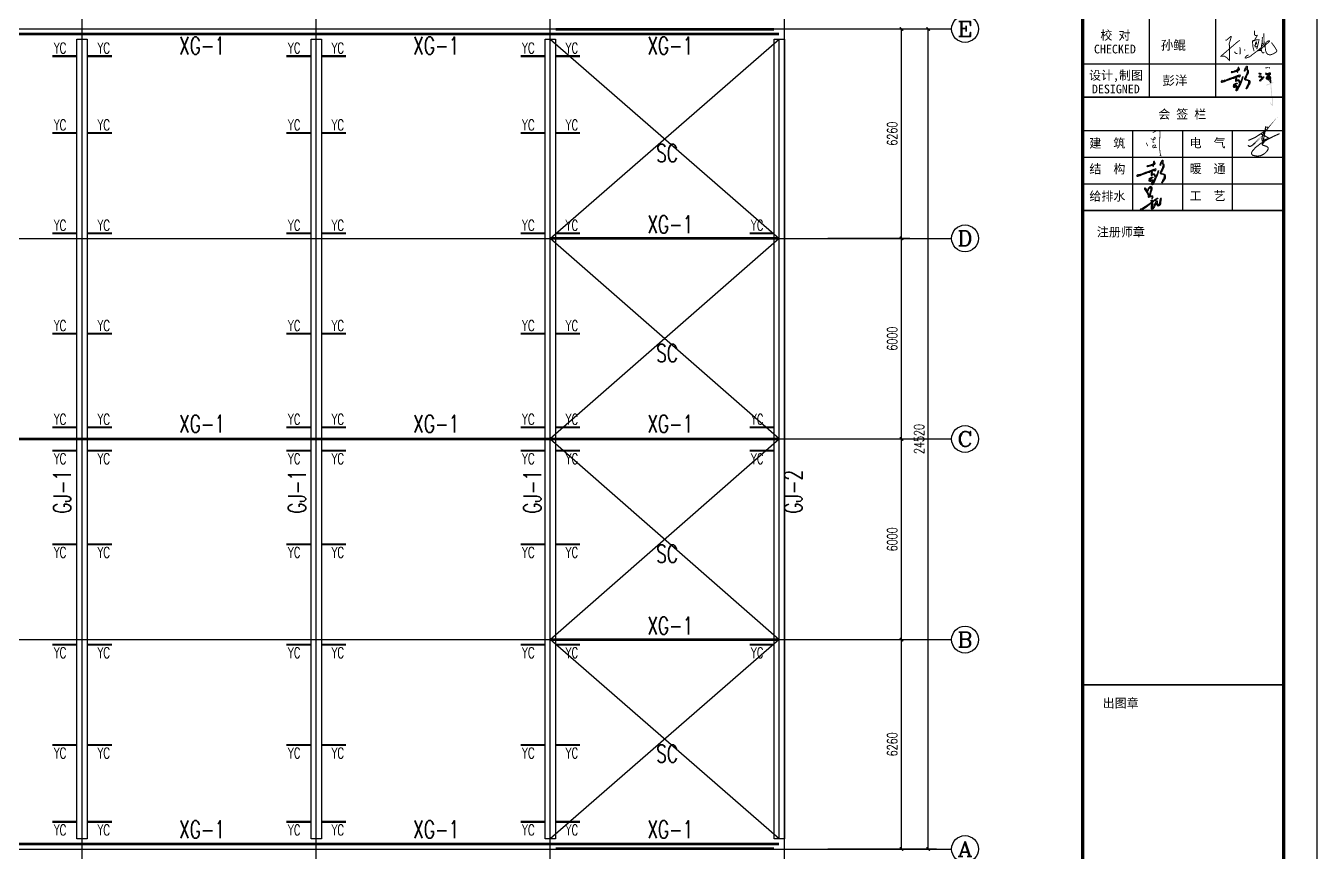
# Model space of a CAD drawing. Extents: x -17471 to 313636, y -71590 to 757901.
# Drawn here: x 275023 to 313636, y 360848 to 385557 of the extents above; entities that cross this region are included whole.
import ezdxf
from ezdxf.enums import TextEntityAlignment as Align

# ---------------------------------------------------------------- set-up
doc = ezdxf.new("R2010")
doc.units = 0
doc.header["$LTSCALE"] = 1000
doc.header["$MEASUREMENT"] = 0
for name, color, linetype in [('1505', 2, 'Continuous'), ('AXIS', 3, 'Continuous'), ('AXIS_TEXT', 7, 'Continuous'), ('DOTE', 1, 'Continuous'), ('PUB_DIM', 3, 'Continuous'), ('PUB_TITLE', 4, 'Continuous'), ('WALL', 9, 'Continuous'), ('图框', 7, 'Continuous'), ('钢梁', 3, 'Continuous')]:
    doc.layers.add(name, color=color, linetype=linetype)
doc.layers.add('修改', color=7, linetype='Continuous', lineweight=20)
doc.styles.add('_TCH_AXIS', font='COMPLEX', dxfattribs={"bigfont": 'GBCBIG'})
doc.styles.add('_TCH_DIM_T3', font='SIMPLEX', dxfattribs={"width": 0.705882, "bigfont": 'GBCBIG'})
doc.styles.add('COMPLEX', font='COMPLEX')
doc.styles.add('HZTXT', font='txt', dxfattribs={"width": 0.7, "height": 300, "bigfont": 'HZTXT'})
doc.styles.add('STYLE-黑体', font='simhei.ttf')
doc.styles.add('黑体', font='simhei.ttf', dxfattribs={"width": 0.6, "height": 4.3})
doc.dimstyles.new('_TCH_ARCH&&100', dxfattribs={"dimtxt": 297.5, "dimasz": 100, "dimexe": 250, "dimexo": 300, "dimgap": 126.25, "dimtad": 1, "dimdec": 0, "dimzin": 0, "dimdsep": 46, "dimtxsty": '_TCH_DIM_T3', "dimblk": 'ARCHTICK', "dimcen": 0.09, "dimclrt": 7, "dimazin": 2, "dimtfac": 1, "dimtdec": 0, "dimtix": 1, "dimtmove": 2, "dimatfit": 3, "dimfxl": 0, "dimtolj": 1, "dimtzin": 0, "dimarcsym": 0})

# ---------------------------------------------------------------- blocks, each defined once
blk = doc.blocks.new('新块HGJHJFKJFJKFHK')
h = blk.add_hatch(color=256)
h.paths.add_polyline_path([(352610, 136817), (352657, 136833), (352738, 136863), (352779, 136881), (352829, 136894), (352858, 136909), (352893, 136921), (352914, 136929), (352952, 136942), (352970, 136950), (352980, 136952), (352982, 136941), (352977, 136930), (352987, 136927), (352992, 136929), (353008, 136940), (353017, 136952), (353026, 136969), (353018, 136984), (353000, 136981), (352957, 136966), (352879, 136940), (352783, 136904), (352723, 136881), (352635, 136849), (352584, 136830), (352577, 136832), (352552, 136818), (352535, 136814), (352531, 136811), (352511, 136811), (352509, 136820), (352505, 136826), (352495, 136823), (352489, 136817), (352472, 136804), (352469, 136795), (352472, 136784), (352481, 136778), (352505, 136778), (352568, 136799)])
h.paths.add_polyline_path([(352954, 137112), (352963, 137116), (352975, 137119), (352983, 137125), (352990, 137129), (352992, 137135), (352997, 137141), (352998, 137153), (352991, 137163), (352983, 137160), (352976, 137152), (352969, 137147), (352965, 137156), (352968, 137161), (352972, 137168), (352977, 137177), (352980, 137185), (352980, 137192), (352978, 137198), (352966, 137199), (352958, 137198), (352955, 137194), (352953, 137187), (352950, 137180), (352949, 137169), (352947, 137160), (352944, 137146), (352942, 137136), (352936, 137128), (352928, 137125), (352915, 137117), (352886, 137104), (352861, 137095), (352845, 137088), (352829, 137081), (352803, 137076), (352774, 137074), (352762, 137069), (352764, 137057), (352782, 137055), (352819, 137061), (352848, 137071), (352877, 137079), (352895, 137089), (352913, 137096), (352922, 137100), (352926, 137096), (352925, 137087), (352927, 137075), (352932, 137067), (352938, 137065), (352946, 137069), (352949, 137076), (352949, 137090), (352950, 137103)])
h.paths.add_polyline_path([(352904, 136836), (352903, 136849), (352903, 136866), (352910, 136877), (352923, 136890), (352921, 136900), (352905, 136902), (352894, 136893), (352887, 136874), (352882, 136857), (352884, 136832), (352882, 136819), (352880, 136808), (352887, 136803), (352897, 136803), (352909, 136812), (352917, 136822), (352933, 136826), (352954, 136826), (352962, 136824), (352971, 136819), (352975, 136807), (352972, 136794), (352975, 136782), (352982, 136781), (352990, 136786), (352994, 136808), (352989, 136831), (352974, 136840), (352948, 136839), (352917, 136838)], flags=17)
h.paths.add_polyline_path([(352893, 136727), (352903, 136730), (352926, 136733), (352926, 136744), (352917, 136747), (352899, 136748), (352891, 136744), (352877, 136738), (352866, 136735), (352863, 136725), (352867, 136712), (352873, 136706), (352882, 136706), (352885, 136714)], flags=17)
h.paths.add_polyline_path([(352848, 136663), (352854, 136680), (352854, 136703), (352851, 136719), (352839, 136723), (352832, 136716), (352829, 136697), (352824, 136675), (352824, 136653), (352832, 136632), (352837, 136626), (352855, 136627), (352867, 136632), (352877, 136646), (352887, 136653), (352895, 136659), (352903, 136666), (352914, 136656), (352912, 136633), (352906, 136617), (352905, 136590), (352899, 136565), (352895, 136548), (352900, 136535), (352913, 136534), (352927, 136546), (352951, 136575), (352976, 136632), (353009, 136704), (353056, 136811), (353084, 136893), (353089, 136939), (353067, 136875), (353031, 136798), (353005, 136749), (352972, 136667), (352954, 136638), (352932, 136593), (352919, 136571), (352920, 136591), (352925, 136621), (352931, 136641), (352929, 136658), (352921, 136675), (352910, 136682), (352899, 136680), (352881, 136668), (352873, 136656), (352861, 136642), (352849, 136645)])
for points in [[(353177, 136861), (353168, 136876), (353173, 136895), (353183, 136922), (353196, 136956), (353214, 136981), (353241, 137043), (353245, 137067), (353245, 137087), (353244, 137109), (353236, 137130), (353217, 137147), (353214, 137158), (353212, 137180), (353210, 137196), (353212, 137209), (353217, 137234), (353210, 137236), (353197, 137234), (353182, 137204), (353168, 137188), (353157, 137165), (353149, 137131), (353140, 137108), (353140, 137096), (353147, 137088), (353149, 137098), (353159, 137125), (353166, 137143), (353176, 137162), (353182, 137165), (353189, 137160), (353203, 137136), (353211, 137123), (353226, 137111), (353229, 137086), (353223, 137071), (353217, 137024), (353186, 136972), (353167, 136933), (353145, 136892), (353149, 136856), (353154, 136847), (353165, 136833), (353213, 136824), (353242, 136823), (353256, 136813), (353262, 136797), (353259, 136758), (353251, 136734), (353243, 136718), (353231, 136702), (353210, 136661), (353205, 136629), (353182, 136610), (353185, 136595), (353192, 136585), (353199, 136585), (353207, 136600), (353225, 136637), (353242, 136664), (353264, 136699), (353278, 136722), (353285, 136759), (353285, 136794), (353268, 136825), (353253, 136834), (353224, 136842), (353208, 136844), (353187, 136854)], [(353885, 136782), (353882, 136832), (353878, 136869), (353882, 136898), (353880, 136901), (353857, 136893), (353860, 136870), (353858, 136840), (353861, 136809), (353862, 136799), (353868, 136787), (353874, 136765), (353881, 136761), (353885, 136768)]]:
    blk.add_hatch(color=256).paths.add_polyline_path(points)
h = blk.add_hatch(color=256)
h.paths.add_polyline_path([(353601, 137021), (353576, 137035), (353554, 137034), (353546, 137026), (353554, 137015), (353567, 137009), (353589, 137000), (353606, 137007)])
h.paths.add_polyline_path([(353606, 136945), (353583, 136948), (353559, 136948), (353547, 136939), (353548, 136930), (353561, 136928), (353580, 136932), (353593, 136931), (353608, 136923), (353621, 136920), (353626, 136917), (353631, 136927), (353628, 136938)])
h.paths.add_polyline_path([(353651, 136866), (353670, 136903), (353686, 136919), (353687, 136929), (353677, 136929), (353658, 136913), (353635, 136897), (353620, 136872), (353596, 136851), (353574, 136837), (353569, 136815), (353583, 136807), (353591, 136811), (353605, 136826), (353634, 136851)])
h.paths.add_polyline_path([(353812, 137194), (353822, 137201), (353842, 137201), (353846, 137193), (353846, 137177), (353842, 137155), (353844, 137150), (353851, 137161), (353867, 137182), (353867, 137194), (353865, 137208), (353851, 137214), (353828, 137214), (353818, 137214), (353797, 137209), (353788, 137205), (353763, 137200), (353754, 137199), (353736, 137202), (353732, 137198), (353731, 137174), (353739, 137171), (353756, 137173), (353775, 137177), (353792, 137186)])
h.paths.add_polyline_path([(353803, 136935), (353818, 136945), (353824, 136949), (353847, 136972), (353854, 136984), (353880, 137009), (353881, 137023), (353876, 137038), (353850, 137038), (353841, 137037), (353836, 137033), (353825, 137029), (353811, 137022), (353799, 137018), (353777, 137013), (353762, 137013), (353757, 137017), (353756, 137029), (353752, 137032), (353743, 137032), (353738, 137017), (353744, 137003), (353755, 136998), (353767, 136995), (353779, 136995), (353799, 136998), (353814, 137004), (353839, 137010), (353850, 137015), (353853, 137009), (353842, 136997), (353823, 136983), (353811, 136966), (353794, 136946), (353766, 136923), (353754, 136901), (353752, 136887), (353761, 136872), (353794, 136874), (353811, 136885), (353823, 136889), (353832, 136893), (353831, 136883), (353816, 136863), (353799, 136837), (353805, 136833), (353814, 136841), (353819, 136853), (353830, 136867), (353841, 136882), (353849, 136892), (353856, 136897), (353858, 136892), (353874, 136899), (353879, 136907), (353886, 136914), (353886, 136925), (353870, 136928), (353859, 136925), (353843, 136923), (353818, 136909), (353795, 136899), (353779, 136892), (353768, 136892), (353771, 136905), (353780, 136912), (353788, 136923)])
h = blk.add_hatch(color=256)
h.paths.add_polyline_path([(353870, 136894), (353874, 136898), (353874, 136899), (353858, 136892), (353860, 136886)])
h.paths.add_polyline_path([(353900, 136737), (353912, 136741), (353924, 136745), (353947, 136752), (353959, 136754), (353964, 136762), (353963, 136768), (353956, 136772), (353945, 136772), (353936, 136769), (353929, 136768), (353919, 136766), (353913, 136763), (353906, 136760), (353895, 136752), (353887, 136749), (353886, 136754), (353885, 136768), (353875, 136791), (353873, 136788), (353874, 136759), (353860, 136743), (353827, 136729), (353785, 136717), (353746, 136691), (353759, 136691), (353787, 136688), (353813, 136700), (353829, 136708), (353858, 136716), (353875, 136719), (353880, 136702), (353883, 136693), (353885, 136666), (353880, 136621), (353889, 136553), (353896, 136480), (353903, 136402), (353913, 136340), (353928, 136216), (353930, 136208), (353929, 136190), (353932, 136165), (353933, 136152), (353933, 136137), (353927, 136136), (353922, 136139), (353889, 136172), (353881, 136184), (353878, 136195), (353876, 136201), (353865, 136202), (353864, 136197), (353871, 136178), (353880, 136157), (353904, 136130), (353906, 136125), (353911, 136116), (353924, 136111), (353935, 136108), (353940, 136108), (353944, 136113), (353946, 136119), (353951, 136132), (353951, 136158), (353950, 136198), (353942, 136258), (353936, 136314), (353929, 136364), (353920, 136408), (353920, 136470), (353916, 136513), (353911, 136549), (353908, 136582), (353909, 136590), (353906, 136616), (353903, 136642), (353898, 136700), (353894, 136726), (353895, 136732)])
for points in [[(352829, 137081), (352803, 137076), (352774, 137074), (352762, 137069), (352764, 137057), (352782, 137055), (352819, 137061), (352848, 137071), (352877, 137079), (352895, 137089), (352913, 137096), (352922, 137100), (352922, 137100), (352926, 137096), (352925, 137087), (352927, 137075), (352932, 137067), (352938, 137065), (352946, 137069), (352949, 137076), (352949, 137090), (352950, 137103), (352954, 137112), (352963, 137116), (352975, 137119), (352983, 137125), (352990, 137129), (352992, 137135), (352997, 137141), (352998, 137153), (352991, 137163), (352983, 137160), (352976, 137152), (352969, 137147), (352969, 137147), (352969, 137147), (352965, 137156), (352968, 137161), (352972, 137168), (352977, 137177), (352980, 137185), (352980, 137192), (352978, 137198), (352966, 137199), (352958, 137198), (352955, 137194), (352953, 137187), (352950, 137180), (352949, 137169), (352947, 137160), (352944, 137146), (352942, 137136), (352936, 137128), (352928, 137125), (352915, 137117), (352886, 137104), (352861, 137095), (352845, 137088), (352829, 137081)], [(353176, 137162), (353166, 137143), (353159, 137125), (353149, 137098), (353147, 137088), (353140, 137096), (353140, 137108), (353149, 137131), (353157, 137165), (353168, 137188), (353182, 137204), (353197, 137234), (353210, 137236), (353217, 137234), (353212, 137209), (353210, 137196), (353212, 137180), (353214, 137158), (353217, 137147), (353236, 137130), (353244, 137109), (353245, 137087), (353245, 137067), (353241, 137043), (353214, 136981), (353196, 136956), (353183, 136922), (353173, 136895), (353168, 136876), (353177, 136861), (353187, 136854), (353208, 136844), (353224, 136842), (353253, 136834), (353268, 136825), (353285, 136794), (353285, 136759), (353278, 136722), (353264, 136699), (353242, 136664), (353225, 136637), (353207, 136600), (353199, 136585), (353192, 136585), (353185, 136595), (353182, 136610), (353205, 136629), (353210, 136661), (353231, 136702), (353243, 136718), (353251, 136734), (353259, 136758), (353262, 136797), (353256, 136813), (353242, 136823), (353213, 136824), (353165, 136833), (353154, 136847), (353149, 136856), (353145, 136892), (353167, 136933), (353186, 136972), (353217, 137024), (353223, 137071), (353229, 137086), (353226, 137111), (353211, 137123), (353203, 137136), (353189, 137160), (353182, 137165), (353176, 137162)], [(352577, 136832), (352552, 136818), (352535, 136814), (352531, 136811), (352511, 136811), (352509, 136820), (352505, 136826), (352495, 136823), (352489, 136817), (352472, 136804), (352469, 136795), (352472, 136784), (352481, 136778), (352505, 136778), (352568, 136799), (352610, 136817), (352657, 136833), (352738, 136863), (352779, 136881), (352829, 136894), (352858, 136909), (352893, 136921), (352914, 136929), (352952, 136942), (352970, 136950), (352980, 136952), (352982, 136941), (352977, 136930), (352987, 136927), (352992, 136929), (353008, 136940), (353017, 136952), (353026, 136969), (353018, 136984), (353000, 136981), (352957, 136966), (352879, 136940), (352783, 136904), (352723, 136881), (352635, 136849), (352584, 136830), (352577, 136832)], [(352824, 136653), (352824, 136675), (352829, 136697), (352832, 136716), (352839, 136723), (352851, 136719), (352854, 136703), (352854, 136680), (352848, 136663), (352849, 136645), (352861, 136642), (352873, 136656), (352881, 136668), (352899, 136680), (352910, 136682), (352921, 136675), (352929, 136658), (352931, 136641), (352925, 136621), (352920, 136591), (352919, 136571), (352932, 136593), (352954, 136638), (352972, 136667), (353005, 136749), (353031, 136798), (353067, 136875), (353089, 136939), (353084, 136893), (353056, 136811), (353009, 136704), (352976, 136632), (352951, 136575), (352927, 136546), (352913, 136534), (352900, 136535), (352895, 136548), (352899, 136565), (352905, 136590), (352906, 136617), (352912, 136633), (352912, 136633), (352914, 136656), (352903, 136666), (352895, 136659), (352887, 136653), (352877, 136646), (352867, 136632), (352855, 136627), (352837, 136626), (352832, 136632), (352824, 136653)], [(352903, 136849), (352903, 136866), (352910, 136877), (352923, 136890), (352921, 136900), (352905, 136902), (352894, 136893), (352887, 136874), (352882, 136857), (352884, 136832), (352882, 136819), (352880, 136808), (352887, 136803), (352897, 136803), (352909, 136812), (352917, 136822), (352933, 136826), (352954, 136826), (352962, 136824), (352971, 136819), (352975, 136807), (352972, 136794), (352975, 136782), (352982, 136781), (352990, 136786), (352994, 136808), (352989, 136831), (352974, 136840), (352948, 136839), (352917, 136838), (352904, 136836), (352903, 136849)], [(353825, 137029), (353811, 137022), (353799, 137018), (353777, 137013), (353762, 137013), (353757, 137017), (353756, 137029), (353752, 137032), (353743, 137032), (353738, 137017), (353744, 137003), (353755, 136998), (353767, 136995), (353779, 136995), (353799, 136998), (353814, 137004), (353839, 137010), (353850, 137015), (353853, 137009), (353842, 136997), (353823, 136983), (353811, 136966), (353794, 136946), (353766, 136923), (353754, 136901), (353752, 136887), (353761, 136872), (353794, 136874), (353811, 136885), (353823, 136889), (353832, 136893), (353831, 136883), (353816, 136863), (353799, 136837), (353805, 136833), (353814, 136841), (353819, 136853), (353830, 136867), (353841, 136882), (353849, 136892), (353856, 136897), (353860, 136886), (353870, 136894), (353880, 136901), (353879, 136907), (353886, 136914), (353886, 136925), (353870, 136928), (353859, 136925), (353843, 136923), (353818, 136909), (353795, 136899), (353779, 136892), (353768, 136892), (353771, 136905), (353780, 136912), (353788, 136923), (353803, 136935), (353818, 136945), (353824, 136949), (353847, 136972), (353854, 136984), (353880, 137009), (353881, 137023), (353876, 137038), (353850, 137038), (353841, 137037), (353836, 137033), (353825, 137029)], [(353885, 136782), (353882, 136832), (353878, 136869), (353882, 136898), (353880, 136901), (353857, 136893), (353860, 136870), (353858, 136840), (353861, 136809), (353862, 136799), (353868, 136787), (353874, 136765), (353881, 136761), (353885, 136768), (353885, 136782)]]:
    blk.add_lwpolyline(points, close=True)
for points in [[(352893, 136727), (352885, 136714), (352882, 136706), (352873, 136706), (352867, 136712), (352863, 136725), (352866, 136735), (352877, 136738), (352891, 136744), (352899, 136748), (352917, 136747), (352926, 136744), (352926, 136733), (352903, 136730), (352893, 136727), (352893, 136727)], [(353589, 137000), (353567, 137009), (353554, 137015), (353546, 137026), (353554, 137034), (353576, 137035), (353601, 137021), (353606, 137007), (353589, 137000)], [(353561, 136928), (353580, 136932), (353593, 136931), (353608, 136923), (353621, 136920), (353626, 136917), (353631, 136927), (353628, 136938), (353606, 136945), (353583, 136948), (353559, 136948), (353547, 136939), (353548, 136930), (353561, 136928)], [(353569, 136815), (353574, 136837), (353596, 136851), (353620, 136872), (353635, 136897), (353658, 136913), (353677, 136929), (353687, 136929), (353686, 136919), (353670, 136903), (353651, 136866), (353634, 136851), (353605, 136826), (353591, 136811), (353583, 136807), (353569, 136815)]]:
    blk.add_lwpolyline(points)
blk = doc.blocks.new('5555')
at = {"layer": '修改', "color": 1, "const_width": 750}
for points in [[(2546225, -869415), (2546141, -871490), (2546284, -872921), (2546892, -873483), (2547353, -873421), (2548330, -873265), (2548330, -873265), (2548464, -873530), (2546131, -877395), (2545700, -878022), (2545455, -877483), (2544954, -877483), (2544541, -878175), (2545024, -883015), (2545889, -886026), (2545889, -886026), (2546173, -885988)], [(2553842, -871686), (2554034, -881467), (2553203, -880091)], [(2522716, -876986), (2523307, -877329), (2527057, -874161), (2527376, -874398), (2525673, -880071), (2525460, -880674), (2525567, -881147), (2525969, -881229), (2525824, -893691), (2525038, -893023), (2523701, -891421), (2521816, -890353), (2518817, -890353), (2531694, -879226), (2534158, -877327)], [(2541379, -889203), (2540053, -889824), (2538845, -890950), (2538602, -891716), (2539269, -891824), (2542160, -890818), (2549533, -885171), (2551342, -883541), (2553086, -881169)], [(2545915, -877708), (2547248, -877032), (2549110, -876828), (2549966, -876910), (2549748, -877820), (2548171, -884205), (2547736, -884097)], [(2546228, -882073), (2547016, -880960), (2547777, -880131), (2547900, -879412), (2547628, -878692), (2547071, -879588), (2546679, -882105), (2546773, -882759), (2547300, -882759), (2548474, -882399), (2548609, -882432)], [(2548009, -886338), (2549639, -885613), (2550404, -885303), (2552445, -883610), (2556119, -880300), (2558144, -878476), (2558428, -878219), (2558316, -877868), (2557803, -877796), (2556786, -878149), (2555672, -879093), (2555192, -879934), (2554915, -882771), (2555166, -885531), (2555870, -887541), (2557317, -888942), (2559021, -889258), (2561621, -888324), (2564234, -886571), (2564424, -885738), (2562327, -882313), (2560017, -879222)], [(2552744, -874687), (2552478, -875485), (2552640, -876061), (2552271, -879813), (2551827, -881934), (2551665, -884135), (2551931, -885996), (2552522, -887311), (2553108, -887654), (2553573, -887567), (2553914, -887284), (2553928, -886921)], [(2552456, -877937), (2552509, -879438), (2552793, -880162), (2553011, -880429)], [(2530557, -886583), (2530115, -887061), (2531094, -888062), (2532236, -888202), (2532236, -888202), (2532398, -888111)], [(2534323, -883065), (2534568, -884614), (2534661, -887828), (2534463, -888399), (2534008, -888248)], [(2538421, -884840), (2538097, -885745)], [(2548009, -886338), (2549639, -885613), (2550577, -885631), (2551434, -885695)]]:
    blk.add_lwpolyline(points, dxfattribs=at)
blk = doc.blocks.new('A$C12B23ACB')
for name, p, xscale, yscale, zscale in [('5555', (-135647, 42249), 0.05512500554323196, 0.05512500554323196, 0.05512500554323196), ('新块HGJHJFKJFJKFHK', (-551926, -223418), 1.574999995529652, 1.574999995529652, 1.574999995529652)]:
    blk.add_blockref(name, p, dxfattribs=dict(xscale=xscale, yscale=yscale, zscale=zscale))
at = {"layer": '图框', "color": 4, "style": 'STYLE-黑体'}
for s, p in [('孙鲲', (509, -6535)), ('彭洋', (579, -8123))]:
    blk.add_text(s, height=414.1, dxfattribs=at).set_placement(p)
blk = doc.blocks.new('新块GJKGKGKL')
h = blk.add_hatch(color=256)
h.paths.add_polyline_path([(349949, 131865), (349995, 131881), (350076, 131910), (350117, 131929), (350168, 131942), (350197, 131957), (350231, 131969), (350252, 131977), (350290, 131990), (350309, 131997), (350319, 132000), (350321, 131988), (350316, 131977), (350325, 131975), (350331, 131977), (350347, 131988), (350355, 132000), (350365, 132017), (350357, 132032), (350338, 132029), (350296, 132014), (350217, 131988), (350122, 131952), (350062, 131929), (349973, 131897), (349922, 131878), (349915, 131879), (349890, 131866), (349873, 131862), (349870, 131859), (349849, 131859), (349848, 131868), (349844, 131874), (349833, 131870), (349828, 131865), (349810, 131851), (349808, 131843), (349810, 131832), (349820, 131826), (349843, 131826), (349906, 131847)])
h.paths.add_polyline_path([(350293, 132160), (350301, 132164), (350313, 132167), (350321, 132173), (350328, 132177), (350331, 132183), (350335, 132189), (350336, 132201), (350329, 132211), (350322, 132208), (350315, 132200), (350307, 132195), (350303, 132203), (350307, 132209), (350311, 132216), (350316, 132225), (350318, 132233), (350318, 132240), (350316, 132246), (350304, 132247), (350297, 132246), (350294, 132242), (350291, 132234), (350288, 132227), (350287, 132217), (350286, 132208), (350282, 132194), (350280, 132184), (350274, 132176), (350267, 132173), (350254, 132164), (350224, 132152), (350199, 132143), (350183, 132136), (350168, 132129), (350141, 132124), (350112, 132121), (350100, 132117), (350102, 132105), (350120, 132103), (350157, 132109), (350187, 132119), (350216, 132127), (350234, 132137), (350252, 132144), (350261, 132148), (350264, 132144), (350264, 132135), (350265, 132123), (350270, 132115), (350277, 132113), (350285, 132117), (350288, 132124), (350288, 132138), (350288, 132151)])
h.paths.add_polyline_path([(350242, 131883), (350241, 131896), (350241, 131914), (350249, 131925), (350262, 131938), (350260, 131947), (350244, 131950), (350232, 131940), (350226, 131921), (350221, 131905), (350222, 131880), (350221, 131866), (350219, 131856), (350226, 131851), (350235, 131851), (350247, 131860), (350256, 131870), (350271, 131874), (350293, 131874), (350301, 131872), (350310, 131867), (350314, 131855), (350311, 131842), (350314, 131830), (350320, 131829), (350328, 131834), (350332, 131856), (350327, 131879), (350312, 131888), (350287, 131887), (350256, 131886)], flags=17)
h.paths.add_polyline_path([(350232, 131775), (350241, 131778), (350264, 131781), (350265, 131792), (350255, 131795), (350237, 131796), (350229, 131792), (350216, 131786), (350205, 131782), (350201, 131773), (350205, 131760), (350211, 131753), (350221, 131754), (350223, 131762)], flags=17)
h.paths.add_polyline_path([(350186, 131711), (350192, 131728), (350192, 131751), (350190, 131767), (350177, 131771), (350171, 131764), (350168, 131745), (350163, 131723), (350163, 131701), (350170, 131680), (350175, 131673), (350193, 131675), (350206, 131680), (350216, 131694), (350226, 131701), (350233, 131707), (350242, 131714), (350253, 131704), (350251, 131681), (350244, 131665), (350243, 131638), (350238, 131613), (350233, 131596), (350238, 131583), (350251, 131582), (350266, 131594), (350290, 131623), (350315, 131680), (350348, 131752), (350394, 131858), (350422, 131941), (350427, 131987), (350405, 131923), (350369, 131846), (350344, 131796), (350310, 131715), (350292, 131686), (350271, 131640), (350257, 131619), (350259, 131638), (350263, 131668), (350269, 131689), (350267, 131705), (350259, 131723), (350249, 131730), (350237, 131728), (350219, 131716), (350211, 131704), (350199, 131690), (350188, 131693)])
for points in [[(350515, 131908), (350507, 131924), (350512, 131943), (350522, 131969), (350535, 132003), (350552, 132029), (350579, 132091), (350583, 132114), (350584, 132135), (350583, 132156), (350575, 132178), (350556, 132194), (350553, 132206), (350550, 132228), (350549, 132244), (350551, 132257), (350555, 132282), (350548, 132284), (350536, 132282), (350521, 132252), (350506, 132236), (350495, 132213), (350487, 132179), (350479, 132155), (350479, 132143), (350486, 132136), (350487, 132146), (350498, 132173), (350504, 132191), (350514, 132210), (350520, 132213), (350527, 132208), (350541, 132184), (350550, 132171), (350564, 132159), (350568, 132134), (350561, 132118), (350556, 132072), (350525, 132019), (350505, 131981), (350483, 131940), (350487, 131904), (350492, 131895), (350504, 131881), (350552, 131872), (350581, 131871), (350594, 131861), (350600, 131844), (350598, 131805), (350589, 131782), (350582, 131766), (350570, 131750), (350549, 131708), (350543, 131676), (350520, 131658), (350523, 131643), (350530, 131633), (350537, 131633), (350546, 131647), (350563, 131685), (350580, 131712), (350603, 131747), (350616, 131770), (350623, 131807), (350623, 131842), (350606, 131873), (350592, 131882), (350562, 131890), (350546, 131891), (350525, 131902)], [(350149, 131301), (350145, 131328), (350132, 131348), (350127, 131378), (350115, 131403), (350101, 131427), (350089, 131449), (350064, 131477), (350049, 131486), (350034, 131486), (350034, 131472), (350034, 131450), (350051, 131435), (350071, 131403), (350099, 131359), (350114, 131327), (350130, 131298), (350137, 131261), (350137, 131247), (350136, 131238), (350144, 131230), (350152, 131231), (350167, 131239), (350181, 131241), (350205, 131245), (350220, 131248), (350240, 131243), (350248, 131234), (350240, 131195), (350237, 131183), (350257, 131197), (350260, 131212), (350271, 131216), (350275, 131237), (350266, 131256), (350246, 131263), (350210, 131268), (350180, 131260), (350173, 131265), (350189, 131287), (350208, 131337), (350223, 131385), (350235, 131422), (350248, 131466), (350248, 131494), (350238, 131514), (350224, 131524), (350211, 131530), (350192, 131527), (350179, 131522), (350162, 131509), (350152, 131497), (350144, 131488), (350133, 131470), (350127, 131456), (350129, 131440), (350129, 131431), (350142, 131426), (350147, 131457), (350160, 131474), (350179, 131491), (350193, 131497), (350203, 131497), (350208, 131497), (350215, 131492), (350218, 131481), (350214, 131467), (350214, 131446), (350203, 131400), (350183, 131338), (350171, 131304), (350158, 131276), (350153, 131278)], [(350505, 131179), (350510, 131208), (350497, 131203), (350486, 131177), (350477, 131143), (350476, 131118), (350471, 131085), (350460, 131051), (350450, 131037), (350436, 131011), (350424, 131000), (350414, 131005), (350406, 131010), (350396, 131027), (350392, 131046), (350387, 131058), (350388, 131089), (350390, 131110), (350387, 131121), (350372, 131122), (350362, 131113), (350357, 131088), (350340, 131063), (350333, 131044), (350310, 130999), (350301, 130988), (350287, 130966), (350272, 130931), (350267, 130924), (350259, 130918), (350253, 130916), (350248, 130918), (350250, 130944), (350250, 130963), (350252, 130987), (350259, 131028), (350262, 131048), (350261, 131068), (350253, 131077), (350262, 131087), (350277, 131096), (350308, 131121), (350331, 131137), (350352, 131153), (350367, 131164), (350381, 131175), (350399, 131188), (350408, 131192), (350409, 131199), (350402, 131200), (350393, 131200), (350382, 131195), (350362, 131183), (350339, 131169), (350317, 131155), (350303, 131145), (350292, 131136), (350272, 131118), (350254, 131100), (350255, 131107), (350255, 131118), (350251, 131136), (350244, 131145), (350240, 131152), (350228, 131147), (350217, 131146), (350219, 131130), (350225, 131120), (350230, 131106), (350229, 131084), (350222, 131081), (350201, 131065), (350188, 131055), (350161, 131041), (350094, 130996), (350033, 130954), (349961, 130910), (349935, 130897), (349914, 130872), (349921, 130852), (349930, 130847), (349952, 130857), (349972, 130872), (350003, 130895), (350043, 130919), (350067, 130934), (350111, 130970), (350161, 131009), (350197, 131041), (350210, 131052), (350230, 131052), (350240, 131051), (350238, 131031), (350235, 131006), (350233, 130991), (350229, 130961), (350226, 130937), (350225, 130900), (350237, 130886), (350253, 130885), (350277, 130897), (350285, 130917), (350298, 130940), (350318, 130969), (350334, 131015), (350350, 131050), (350372, 131067), (350379, 131039), (350385, 131008), (350398, 130994), (350411, 130980), (350423, 130972), (350441, 130982), (350459, 130997), (350470, 131016), (350484, 131039), (350488, 131073), (350495, 131141), (350495, 131155)]]:
    blk.add_hatch(color=256).paths.add_polyline_path(points)
at = {"const_width": 32}
for points in [[(352989, 132846), (353180, 132930), (353415, 133083), (353508, 133143), (353544, 133196), (353539, 133218), (353494, 133225), (353475, 133228), (353467, 133139), (353404, 132804), (353381, 132833), (353373, 132888), (353382, 132950), (353400, 133017), (353435, 133066), (353459, 133093), (353346, 132950), (353243, 132840), (353108, 132715), (353056, 132680), (353020, 132674), (352998, 132683), (352975, 132711)], [(353390, 132836), (353424, 132844), (353445, 132830), (353424, 132783), (353382, 132737), (353383, 132724), (353401, 132709), (353512, 132674), (353533, 132656), (353553, 132629), (353545, 132585), (353512, 132534), (353449, 132471), (353344, 132412), (353250, 132397), (353183, 132405), (353107, 132424), (353074, 132466), (353076, 132494), (353102, 132545), (353195, 132648), (353338, 132757), (353527, 132870), (353709, 132965), (353875, 133037)], [(353354, 133024), (353473, 132965), (353568, 132910), (353587, 132896)], [(353416, 132853), (353546, 132894), (353584, 132899)]]:
    blk.add_lwpolyline(points, dxfattribs=at)
at = {"linetype": 'ByBlock', "lineweight": 9, "ltscale": 300, "const_width": 20}
for points in [[(350260, 133066), (350377, 133117), (350425, 133118), (350456, 133115), (350466, 133104), (350471, 133072), (350460, 132690), (350470, 132497), (350497, 132408), (350464, 132426)], [(350082, 132784), (350119, 132682)], [(350209, 132901), (350253, 132873), (350289, 132873), (350317, 132877), (350327, 132886), (350335, 132899), (350337, 132917), (350328, 132932), (350317, 132937), (350303, 132915), (350275, 132844), (350274, 132791), (350286, 132783), (350311, 132788)], [(350251, 132694), (350267, 132670), (350273, 132698), (350312, 132718), (350341, 132716), (350345, 132702), (350335, 132678), (350323, 132656), (350283, 132632), (350276, 132638), (350325, 132642), (350390, 132654)]]:
    blk.add_lwpolyline(points, dxfattribs=at)
for points in [[(349915, 131879), (349890, 131866), (349873, 131862), (349870, 131859), (349849, 131859), (349848, 131868), (349844, 131874), (349833, 131870), (349828, 131865), (349810, 131851), (349808, 131843), (349810, 131832), (349820, 131826), (349843, 131826), (349906, 131847), (349949, 131865), (349995, 131881), (350076, 131910), (350117, 131929), (350168, 131942), (350197, 131957), (350231, 131969), (350252, 131977), (350290, 131990), (350309, 131997), (350319, 132000), (350321, 131988), (350316, 131977), (350325, 131975), (350331, 131977), (350347, 131988), (350355, 132000), (350365, 132017), (350357, 132032), (350338, 132029), (350296, 132014), (350217, 131988), (350122, 131952), (350062, 131929), (349973, 131897), (349922, 131878), (349915, 131879)], [(350168, 132129), (350141, 132124), (350112, 132121), (350100, 132117), (350102, 132105), (350120, 132103), (350157, 132109), (350187, 132119), (350216, 132127), (350234, 132137), (350252, 132144), (350261, 132148), (350261, 132148), (350264, 132144), (350264, 132135), (350265, 132123), (350270, 132115), (350277, 132113), (350285, 132117), (350288, 132124), (350288, 132138), (350288, 132151), (350293, 132160), (350301, 132164), (350313, 132167), (350321, 132173), (350328, 132177), (350331, 132183), (350335, 132189), (350336, 132201), (350329, 132211), (350322, 132208), (350315, 132200), (350307, 132195), (350307, 132195), (350307, 132195), (350303, 132203), (350307, 132209), (350311, 132216), (350316, 132225), (350318, 132233), (350318, 132240), (350316, 132246), (350304, 132247), (350297, 132246), (350294, 132242), (350291, 132234), (350288, 132227), (350287, 132217), (350286, 132208), (350282, 132194), (350280, 132184), (350274, 132176), (350267, 132173), (350254, 132164), (350224, 132152), (350199, 132143), (350183, 132136), (350168, 132129)], [(350163, 131701), (350163, 131723), (350168, 131745), (350171, 131764), (350177, 131771), (350190, 131767), (350192, 131751), (350192, 131728), (350186, 131711), (350188, 131693), (350199, 131690), (350211, 131704), (350219, 131716), (350237, 131728), (350249, 131730), (350259, 131723), (350267, 131705), (350269, 131689), (350263, 131668), (350259, 131638), (350257, 131619), (350271, 131640), (350292, 131686), (350310, 131715), (350344, 131796), (350369, 131846), (350405, 131923), (350427, 131987), (350422, 131941), (350394, 131858), (350348, 131752), (350315, 131680), (350290, 131623), (350266, 131594), (350251, 131582), (350238, 131583), (350233, 131596), (350238, 131613), (350243, 131638), (350244, 131665), (350251, 131681), (350251, 131681), (350253, 131704), (350242, 131714), (350233, 131707), (350226, 131701), (350216, 131694), (350206, 131680), (350193, 131675), (350175, 131673), (350170, 131680), (350163, 131701)], [(350514, 132210), (350504, 132191), (350498, 132173), (350487, 132146), (350486, 132136), (350479, 132143), (350479, 132155), (350487, 132179), (350495, 132213), (350506, 132236), (350521, 132252), (350536, 132282), (350548, 132284), (350555, 132282), (350551, 132257), (350549, 132244), (350550, 132228), (350553, 132206), (350556, 132194), (350575, 132178), (350583, 132156), (350584, 132135), (350583, 132114), (350579, 132091), (350552, 132029), (350535, 132003), (350522, 131969), (350512, 131943), (350507, 131924), (350515, 131908), (350525, 131902), (350546, 131891), (350562, 131890), (350592, 131882), (350606, 131873), (350623, 131842), (350623, 131807), (350616, 131770), (350603, 131747), (350580, 131712), (350563, 131685), (350546, 131647), (350537, 131633), (350530, 131633), (350523, 131643), (350520, 131658), (350543, 131676), (350549, 131708), (350570, 131750), (350582, 131766), (350589, 131782), (350598, 131805), (350600, 131844), (350594, 131861), (350581, 131871), (350552, 131872), (350504, 131881), (350492, 131895), (350487, 131904), (350483, 131940), (350505, 131981), (350525, 132019), (350556, 132072), (350561, 132118), (350568, 132134), (350564, 132159), (350550, 132171), (350541, 132184), (350527, 132208), (350520, 132213), (350514, 132210)], [(350241, 131896), (350241, 131914), (350249, 131925), (350262, 131938), (350260, 131947), (350244, 131950), (350232, 131940), (350226, 131921), (350221, 131905), (350222, 131880), (350221, 131866), (350219, 131856), (350226, 131851), (350235, 131851), (350247, 131860), (350256, 131870), (350271, 131874), (350293, 131874), (350301, 131872), (350310, 131867), (350314, 131855), (350311, 131842), (350314, 131830), (350320, 131829), (350328, 131834), (350332, 131856), (350327, 131879), (350312, 131888), (350287, 131887), (350256, 131886), (350242, 131883), (350241, 131896)], [(350142, 131426), (350147, 131457), (350160, 131474), (350179, 131491), (350193, 131497), (350203, 131497), (350208, 131497), (350215, 131492), (350218, 131481), (350214, 131467), (350214, 131446), (350203, 131400), (350183, 131338), (350171, 131304), (350158, 131276), (350153, 131278), (350149, 131301), (350145, 131328), (350132, 131348), (350127, 131378), (350115, 131403), (350101, 131427), (350089, 131449), (350064, 131477), (350049, 131486), (350034, 131486), (350034, 131472), (350034, 131450), (350051, 131435), (350071, 131403), (350099, 131359), (350114, 131327), (350130, 131298), (350137, 131261), (350137, 131247), (350136, 131238), (350144, 131230), (350152, 131231), (350167, 131239), (350181, 131241), (350205, 131245), (350220, 131248), (350240, 131243), (350248, 131234), (350240, 131195), (350237, 131183), (350257, 131197), (350260, 131212), (350271, 131216), (350275, 131237), (350266, 131256), (350246, 131263), (350210, 131268), (350180, 131260), (350173, 131265), (350189, 131287), (350208, 131337), (350223, 131385), (350235, 131422), (350248, 131466), (350248, 131494), (350238, 131514), (350224, 131524), (350211, 131530), (350192, 131527), (350179, 131522), (350162, 131509), (350152, 131497), (350144, 131488), (350133, 131470), (350127, 131456), (350129, 131440), (350129, 131431), (350142, 131426), (350142, 131426)]]:
    blk.add_lwpolyline(points, close=True)
for points in [[(350232, 131775), (350223, 131762), (350221, 131754), (350211, 131753), (350205, 131760), (350201, 131773), (350205, 131782), (350216, 131786), (350229, 131792), (350237, 131796), (350255, 131795), (350265, 131792), (350264, 131781), (350241, 131778), (350232, 131775), (350232, 131775)], [(350505, 131179), (350495, 131155), (350495, 131141), (350488, 131073), (350484, 131039), (350470, 131016), (350459, 130997), (350441, 130982), (350423, 130972), (350411, 130980), (350398, 130994), (350385, 131008), (350379, 131039), (350372, 131067), (350350, 131050), (350334, 131015), (350318, 130969), (350298, 130940), (350285, 130917), (350277, 130897), (350253, 130885), (350237, 130886), (350225, 130900), (350226, 130937), (350229, 130961), (350233, 130991), (350235, 131006), (350238, 131031), (350240, 131051), (350230, 131052), (350210, 131052), (350197, 131041), (350161, 131009), (350111, 130970), (350067, 130934), (350043, 130919), (350003, 130895), (349972, 130872), (349952, 130857), (349930, 130847), (349921, 130852), (349914, 130872), (349935, 130897), (349961, 130910), (350033, 130954), (350094, 130996), (350161, 131041), (350188, 131055), (350201, 131065), (350222, 131081), (350229, 131084), (350230, 131106), (350225, 131120), (350219, 131130), (350217, 131146), (350228, 131147), (350240, 131152), (350244, 131145), (350251, 131136), (350255, 131118), (350255, 131107), (350254, 131100), (350272, 131118), (350292, 131136), (350303, 131145), (350317, 131155), (350339, 131169), (350362, 131183), (350382, 131195), (350393, 131200), (350402, 131200), (350409, 131199), (350408, 131192), (350399, 131188), (350381, 131175), (350367, 131164), (350352, 131153), (350331, 131137), (350308, 131121), (350277, 131096), (350262, 131087), (350253, 131077), (350261, 131068), (350262, 131048), (350259, 131028), (350252, 130987), (350250, 130963), (350250, 130944), (350248, 130918), (350253, 130916), (350259, 130918), (350267, 130924), (350272, 130931), (350287, 130966), (350301, 130988), (350310, 130999), (350333, 131044), (350340, 131063), (350357, 131088), (350362, 131113), (350372, 131122), (350387, 131121), (350390, 131110), (350388, 131089), (350387, 131058), (350392, 131046), (350396, 131027), (350406, 131010), (350414, 131005), (350424, 131000), (350436, 131011), (350450, 131037), (350460, 131051), (350471, 131085), (350476, 131118), (350477, 131143), (350486, 131177), (350497, 131203), (350510, 131208)]]:
    blk.add_lwpolyline(points)
blk = doc.blocks.new('结构图签1')
at = {"layer": '图框', "color": 0}
for p, q in [((333761, 43872), (339771, 43872)), ((333761, 41880), (339771, 41880)), ((333761, 41083), (339771, 41083)), ((333761, 40286), (339771, 40286)), ((333761, 39489), (339771, 39489))]:
    blk.add_line(p, q, dxfattribs=at)
at = {"layer": '图框', "color": 4, "const_width": 98.6}
blk.add_lwpolyline([(333761, 58400), (339771, 58400), (339771, 1000), (333761, 1000)], close=True, dxfattribs=at)
at = {"layer": '图框', "color": 0, "const_width": 50}
blk.add_lwpolyline([(333761, 49649), (339771, 49649), (339771, 39489), (333761, 39489)], close=True, dxfattribs=at)
at = {"layer": '图框', "color": 0}
for points in [[(335753, 42876), (335753, 48653)], [(337745, 42876), (337745, 48653)], [(335255, 39489), (335255, 41880)], [(336749, 39489), (336749, 41880)], [(338243, 39489), (338243, 41880)]]:
    blk.add_lwpolyline(points, dxfattribs=at)
for points, const_width in [([(333761, 42876), (339771, 42876)], 50), ([(333761, 39489), (339771, 39489)], 40.3), ([(333761, 25302), (339771, 25302)], 50)]:
    blk.add_lwpolyline(points, dxfattribs=dict(at, const_width=const_width))
at = {"xscale": 1.050524997018278, "yscale": 1.050524997018278, "zscale": 1.050524997018278}
blk.add_blockref('新块GJKGKGKL', (-32108, -97977), dxfattribs=at)
at = {"layer": '1505', "xscale": 0.667, "yscale": 0.667, "zscale": 0.667}
blk.add_blockref('A$C12B23ACB', (335753, 48653), dxfattribs=at)
at = {"layer": '图框', "color": 0, "style": 'STYLE-黑体'}
for s, p in [('校 对', (334289, 44590)), ('CHECKED  ', (334097, 44181)), ('设计,制图', (333949, 43394)), ('DESIGNED ', (334035, 42986)), ('会 签 栏', (336020, 42231)), ('建  筑', (333959, 41362)), ('电  气', (336957, 41370)), ('结  构', (333959, 40592)), ('暖  通', (336957, 40601)), ('给排水', (333959, 39780)), ('工  艺', (336957, 39788))]:
    blk.add_text(s, height=262.9, dxfattribs=at).set_placement(p)
at = {"layer": '图框', "color": 4, "style": '黑体'}
for s, p in [('注册师章', (334183, 38709)), ('出图章', (334357, 24622))]:
    blk.add_text(s, height=262.9, dxfattribs=at).set_placement(p)
blk = doc.blocks.new('_ArchTick')
at = {"color": 0, "linetype": 'ByBlock', "const_width": 0.4}
blk.add_lwpolyline([(-0.5, -0.5), (0.5, 0.5)], dxfattribs=at)
blk = doc.blocks.new('*D1730')
at = {"layer": 'AXIS', "color": 0, "lineweight": -2, "transparency": 16777216}
for p, q in [((299006, 367203), (301456, 367203)), ((301206, 360943), (301206, 367203)), ((299006, 360943), (301456, 360943))]:
    blk.add_line(p, q, dxfattribs=at)
at = {"layer": 'Defpoints', "color": 0, "transparency": 16777216}
for p in [(298706, 367203), (301206, 367203), (298706, 360943)]:
    blk.add_point(p, dxfattribs=at)
at = {"layer": 'AXIS', "color": 0, "lineweight": -2, "transparency": 16777216, "xscale": 100, "yscale": 100, "zscale": 100}
for p, rotation in [((301206, 367203), 90), ((301206, 360943), 270)]:
    blk.add_blockref('_ArchTick', p, dxfattribs=dict(at, rotation=rotation))
at = {"layer": 'AXIS', "color": 7, "transparency": 16777216, "insert": (300931, 364073), "char_height": 297.5, "attachment_point": 5, "rotation": 90, "style": '_TCH_DIM_T3'}
blk.add_mtext('\\A1;6260', dxfattribs=at)
blk = doc.blocks.new('*D1731')
at = {"layer": 'AXIS', "color": 0, "lineweight": -2, "transparency": 16777216}
for p, q in [((299006, 373203), (301456, 373203)), ((301206, 367203), (301206, 373203)), ((299006, 367203), (301456, 367203))]:
    blk.add_line(p, q, dxfattribs=at)
at = {"layer": 'Defpoints', "color": 0, "transparency": 16777216}
for p in [(298706, 373203), (301206, 373203), (298706, 367203)]:
    blk.add_point(p, dxfattribs=at)
at = {"layer": 'AXIS', "color": 0, "lineweight": -2, "transparency": 16777216, "xscale": 100, "yscale": 100, "zscale": 100}
for p, rotation in [((301206, 373203), 90), ((301206, 367203), 270)]:
    blk.add_blockref('_ArchTick', p, dxfattribs=dict(at, rotation=rotation))
at = {"layer": 'AXIS', "color": 7, "transparency": 16777216, "insert": (300931, 370203), "char_height": 297.5, "attachment_point": 5, "rotation": 90, "style": '_TCH_DIM_T3'}
blk.add_mtext('\\A1;6000', dxfattribs=at)
blk = doc.blocks.new('*D1732')
at = {"layer": 'AXIS', "color": 0, "lineweight": -2, "transparency": 16777216}
for p, q in [((299006, 379203), (301456, 379203)), ((301206, 373203), (301206, 379203)), ((299006, 373203), (301456, 373203))]:
    blk.add_line(p, q, dxfattribs=at)
at = {"layer": 'Defpoints', "color": 0, "transparency": 16777216}
for p in [(298706, 379203), (301206, 379203), (298706, 373203)]:
    blk.add_point(p, dxfattribs=at)
at = {"layer": 'AXIS', "color": 0, "lineweight": -2, "transparency": 16777216, "xscale": 100, "yscale": 100, "zscale": 100}
for p, rotation in [((301206, 379203), 90), ((301206, 373203), 270)]:
    blk.add_blockref('_ArchTick', p, dxfattribs=dict(at, rotation=rotation))
at = {"layer": 'AXIS', "color": 7, "transparency": 16777216, "insert": (300931, 376203), "char_height": 297.5, "attachment_point": 5, "rotation": 90, "style": '_TCH_DIM_T3'}
blk.add_mtext('\\A1;6000', dxfattribs=at)
blk = doc.blocks.new('*D1733')
at = {"layer": 'AXIS', "color": 0, "lineweight": -2, "transparency": 16777216}
for p, q in [((299006, 385463), (301456, 385463)), ((301206, 379203), (301206, 385463)), ((299006, 379203), (301456, 379203))]:
    blk.add_line(p, q, dxfattribs=at)
at = {"layer": 'Defpoints', "color": 0, "transparency": 16777216}
for p in [(298706, 385463), (301206, 385463), (298706, 379203)]:
    blk.add_point(p, dxfattribs=at)
at = {"layer": 'AXIS', "color": 0, "lineweight": -2, "transparency": 16777216, "xscale": 100, "yscale": 100, "zscale": 100}
for p, rotation in [((301206, 385463), 90), ((301206, 379203), 270)]:
    blk.add_blockref('_ArchTick', p, dxfattribs=dict(at, rotation=rotation))
at = {"layer": 'AXIS', "color": 7, "transparency": 16777216, "insert": (300931, 382333), "char_height": 297.5, "attachment_point": 5, "rotation": 90, "style": '_TCH_DIM_T3'}
blk.add_mtext('\\A1;6260', dxfattribs=at)
blk = doc.blocks.new('*D1734')
at = {"layer": 'AXIS', "color": 0, "lineweight": -2, "transparency": 16777216}
for p, q in [((299006, 385463), (302256, 385463)), ((302006, 360943), (302006, 385463)), ((299006, 360943), (302256, 360943))]:
    blk.add_line(p, q, dxfattribs=at)
at = {"layer": 'Defpoints', "color": 0, "transparency": 16777216}
for p in [(298706, 385463), (302006, 385463), (298706, 360943)]:
    blk.add_point(p, dxfattribs=at)
at = {"layer": 'AXIS', "color": 0, "lineweight": -2, "transparency": 16777216, "xscale": 100, "yscale": 100, "zscale": 100}
for p, rotation in [((302006, 385463), 90), ((302006, 360943), 270)]:
    blk.add_blockref('_ArchTick', p, dxfattribs=dict(at, rotation=rotation))
at = {"layer": 'AXIS', "color": 7, "transparency": 16777216, "insert": (301731, 373203), "char_height": 297.5, "attachment_point": 5, "rotation": 90, "style": '_TCH_DIM_T3'}
blk.add_mtext('\\A1;24520', dxfattribs=at)
blk = doc.blocks.new('_AXISO')
blk.add_circle((0, 0), 0.5)
at = {"layer": 'AXIS_TEXT', "style": 'COMPLEX', "width": 1.041667}
blk.add_attdef('A', text='', height=0.56, dxfattribs=at).set_placement((-0.25, -0.28), (0.25, -0.28), align=Align.FIT)

msp = doc.modelspace()

# ---------------------------------------------------------------- linework, layer by layer
at = {"color": 2}
for p, q in [((290706.1, 379202.6), (297551.1, 385162.6)), ((290706.1, 385162.6), (297551.1, 379202.6)), ((297551.1, 373202.6), (290706.1, 379202.6)), ((297551.1, 379202.6), (290706.1, 373202.6)), ((290706.1, 367202.6), (297551.1, 373202.6)), ((290706.1, 373202.6), (297551.1, 367202.6)), ((297551.1, 361242.6), (290706.1, 367202.6)), ((297551.1, 367202.6), (290706.1, 361242.6))]:
    msp.add_line(p, q, dxfattribs=at)
at = {"color": 5, "const_width": 80}
for points in [[(297396.1, 385455.6), (290861.1, 385455.6)], [(297396.1, 360949.6), (290861.1, 360949.6)]]:
    msp.add_lwpolyline(points, dxfattribs=at)
at = {"color": 6, "const_width": 80}
for points in [[(199865.1, 385312.6), (297547.1, 385312.6)], [(290706.1, 379202.6), (297551.1, 379202.6)], [(199861.1, 373202.6), (297551.1, 373202.6)], [(297551.1, 367202.6), (290706.1, 367202.6)], [(199865.1, 361092.6), (297547.1, 361092.6)]]:
    msp.add_lwpolyline(points, dxfattribs=at)
at = {"layer": 'AXIS'}
for p, q in [((298706.1, 385462.6), (302706.1, 385462.6)), ((298706.1, 379202.6), (302706.1, 379202.6)), ((298706.1, 373202.6), (302706.1, 373202.6)), ((298706.1, 367202.6), (302706.1, 367202.6)), ((298706.1, 360942.6), (302706.1, 360942.6))]:
    msp.add_line(p, q, dxfattribs=at)
at = {"layer": 'DOTE'}
for p, q in [((276706.1, 359942.6), (276706.1, 386462.6)), ((283706.1, 359942.6), (283706.1, 386462.6)), ((290706.1, 359942.6), (290706.1, 386462.6)), ((297706.1, 359942.6), (297706.1, 386462.6)), ((198706.1, 385462.6), (298706.1, 385462.6)), ((198706.1, 379202.6), (298706.1, 379202.6)), ((198706.1, 373202.6), (298706.1, 373202.6)), ((198706.1, 367202.6), (298706.1, 367202.6)), ((198706.1, 360942.6), (298706.1, 360942.6))]:
    msp.add_line(p, q, dxfattribs=at)
at = {"layer": 'PUB_TITLE'}
msp.add_lwpolyline([(187535.9, 340550.4), (313635.9, 340550.4), (313635.9, 399950.4), (187535.9, 399950.4)], close=True, dxfattribs=at)
at = {"layer": 'PUB_TITLE', "const_width": 100}
msp.add_lwpolyline([(190035.9, 341550.4), (312635.9, 341550.4), (312635.9, 398950.4), (190035.9, 398950.4)], close=True, dxfattribs=at)
at = {"layer": 'WALL', "color": 181, "const_width": 66.7}
for points in [[(276551.1, 384652.6), (275817.2, 384652.6)], [(276861.1, 384652.6), (277595, 384652.6)], [(283551.1, 384652.6), (282817.2, 384652.6)], [(283861.1, 384652.6), (284595, 384652.6)], [(290551.1, 384652.6), (289817.2, 384652.6)], [(290861.1, 384652.6), (291595, 384652.6)], [(276551.1, 382352.6), (275817.2, 382352.6)], [(276861.1, 382352.6), (277595, 382352.6)], [(283551.1, 382352.6), (282817.2, 382352.6)], [(283861.1, 382352.6), (284595, 382352.6)], [(290551.1, 382352.6), (289817.2, 382352.6)], [(290861.1, 382352.6), (291595, 382352.6)], [(276551.1, 379352.6), (275817.2, 379352.6)], [(276861.1, 379352.6), (277595, 379352.6)], [(283551.1, 379352.6), (282817.2, 379352.6)], [(283861.1, 379352.6), (284595, 379352.6)], [(290551.1, 379352.6), (289817.2, 379352.6)], [(290861.1, 379352.6), (291595, 379352.6)], [(297396.1, 379352.6), (296662.2, 379352.6)], [(276551.1, 376352.6), (275817.2, 376352.6)], [(276861.1, 376352.6), (277595, 376352.6)], [(283551.1, 376352.6), (282817.2, 376352.6)], [(283861.1, 376352.6), (284595, 376352.6)], [(290551.1, 376352.6), (289817.2, 376352.6)], [(290861.1, 376352.6), (291595, 376352.6)], [(276551.1, 373552.6), (275817.2, 373552.6)], [(276861.1, 373552.6), (277595, 373552.6)], [(283551.1, 373552.6), (282817.2, 373552.6)], [(283861.1, 373552.6), (284595, 373552.6)], [(290551.1, 373552.6), (289817.2, 373552.6)], [(290861.1, 373552.6), (291595, 373552.6)], [(297396.1, 373552.6), (296662.2, 373552.6)], [(276551.1, 372852.6), (275817.2, 372852.6)], [(276861.1, 372852.6), (277595, 372852.6)], [(283551.1, 372852.6), (282817.2, 372852.6)], [(283861.1, 372852.6), (284595, 372852.6)], [(290551.1, 372852.6), (289817.2, 372852.6)], [(290861.1, 372852.6), (291595, 372852.6)], [(297396.1, 372852.6), (296662.2, 372852.6)], [(276551.1, 370052.6), (275817.2, 370052.6)], [(276861.1, 370052.6), (277595, 370052.6)], [(283551.1, 370052.6), (282817.2, 370052.6)], [(283861.1, 370052.6), (284595, 370052.6)], [(290551.1, 370052.6), (289817.2, 370052.6)], [(290861.1, 370052.6), (291595, 370052.6)], [(276551.1, 367052.6), (275817.2, 367052.6)], [(276861.1, 367052.6), (277595, 367052.6)], [(283551.1, 367052.6), (282817.2, 367052.6)], [(283861.1, 367052.6), (284595, 367052.6)], [(290551.1, 367052.6), (289817.2, 367052.6)], [(290861.1, 367052.6), (291595, 367052.6)], [(297396.1, 367052.6), (296662.2, 367052.6)], [(276551.1, 364052.6), (275817.2, 364052.6)], [(276861.1, 364052.6), (277595, 364052.6)], [(283551.1, 364052.6), (282817.2, 364052.6)], [(283861.1, 364052.6), (284595, 364052.6)], [(290551.1, 364052.6), (289817.2, 364052.6)], [(290861.1, 364052.6), (291595, 364052.6)], [(276551.1, 361752.6), (275817.2, 361752.6)], [(276861.1, 361752.6), (277595, 361752.6)], [(283551.1, 361752.6), (282817.2, 361752.6)], [(283861.1, 361752.6), (284595, 361752.6)], [(290551.1, 361752.6), (289817.2, 361752.6)], [(290861.1, 361752.6), (291595, 361752.6)]]:
    msp.add_lwpolyline(points, dxfattribs=at)
at = {"layer": '钢梁', "color": 2}
for p, q in [((276706.1, 361242.6), (276706.1, 385162.6)), ((283706.1, 361242.6), (283706.1, 385162.6)), ((290706.1, 361242.6), (290706.1, 385162.6)), ((297551.1, 361242.6), (297551.1, 385162.6))]:
    msp.add_line(p, q, dxfattribs=at)
at = {"layer": '钢梁', "color": 4}
for points in [[(276551.1, 385162.6), (276861.1, 385162.6), (276861.1, 361242.6), (276551.1, 361242.6)], [(283551.1, 385162.6), (283861.1, 385162.6), (283861.1, 361242.6), (283551.1, 361242.6)], [(290551.1, 385162.6), (290861.1, 385162.6), (290861.1, 361242.6), (290551.1, 361242.6)], [(297396.1, 385162.6), (297706.1, 385162.6), (297706.1, 361242.6), (297396.1, 361242.6)]]:
    msp.add_lwpolyline(points, close=True, dxfattribs=at)

# ---------------------------------------------------------------- block references
msp.add_blockref('结构图签1', (-27134.7, 340550.4))
at = {"layer": 'AXIS'}
ref = msp.add_blockref('_AXISO', (303106.1, 385462.6), dxfattribs=dict(at, xscale=800, yscale=800, zscale=800))
ref.add_attrib('A', 'E', dxfattribs={"layer": 'AXIS_TEXT', "height": 452.5, "style": '_TCH_AXIS', "width": 1.3125}).set_placement((302879.8, 385236.3), (303332.3, 385236.3), align=Align.FIT)
ref = msp.add_blockref('_AXISO', (303106.1, 379202.6), dxfattribs=dict(at, xscale=800, yscale=800, zscale=800))
ref.add_attrib('A', 'D', dxfattribs={"layer": 'AXIS_TEXT', "height": 452.5, "style": '_TCH_AXIS', "width": 1.235294}).set_placement((302879.8, 378976.3), (303332.3, 378976.3), align=Align.FIT)
ref = msp.add_blockref('_AXISO', (303106.1, 373202.6), dxfattribs=dict(at, xscale=800, yscale=800, zscale=800))
ref.add_attrib('A', 'C', dxfattribs={"layer": 'AXIS_TEXT', "height": 452.5, "style": '_TCH_AXIS', "width": 1.4}).set_placement((302879.8, 372976.3), (303332.3, 372976.3), align=Align.FIT)
ref = msp.add_blockref('_AXISO', (303106.1, 367202.6), dxfattribs=dict(at, xscale=800, yscale=800, zscale=800))
ref.add_attrib('A', 'B', dxfattribs={"layer": 'AXIS_TEXT', "height": 452.5, "style": '_TCH_AXIS', "width": 1.235294}).set_placement((302879.8, 366976.3), (303332.3, 366976.3), align=Align.FIT)
ref = msp.add_blockref('_AXISO', (303106.1, 360942.6), dxfattribs=dict(at, xscale=800, yscale=800, zscale=800))
ref.add_attrib('A', 'A', dxfattribs={"layer": 'AXIS_TEXT', "height": 452.5, "style": '_TCH_AXIS', "width": 1.166667}).set_placement((302879.8, 360716.3), (303332.3, 360716.3), align=Align.FIT)

# ---------------------------------------------------------------- texts
at = {"color": 7, "style": '_TCH_AXIS', "width": 0.705882}
for p in [(275861.1, 384734.3), (277165.3, 384734.3), (282861.1, 384734.3), (284165.3, 384734.3), (289861.1, 384734.3), (291165.3, 384734.3), (275861.1, 382434.3), (277165.3, 382434.3), (282861.1, 382434.3), (284165.3, 382434.3), (289861.1, 382434.3), (291165.3, 382434.3), (275861.1, 379434.3), (277165.3, 379434.3), (282861.1, 379434.3), (284165.3, 379434.3), (289861.1, 379434.3), (291165.3, 379434.3), (296706.1, 379434.3), (275861.1, 376434.3), (277165.3, 376434.3), (282861.1, 376434.3), (284165.3, 376434.3), (289861.1, 376434.3), (291165.3, 376434.3), (275861.1, 373634.3), (277165.3, 373634.3), (282861.1, 373634.3), (284165.3, 373634.3), (289861.1, 373634.3), (291165.3, 373634.3), (296706.1, 373634.3), (275861.1, 372452.1), (277165.3, 372452.1), (282861.1, 372452.1), (284165.3, 372452.1), (289861.1, 372452.1), (291165.3, 372452.1), (296706.1, 372452.1), (275861.1, 369652.1), (277165.3, 369652.1), (282861.1, 369652.1), (284165.3, 369652.1), (289861.1, 369652.1), (291165.3, 369652.1), (275861.1, 366652.1), (277165.3, 366652.1), (282861.1, 366652.1), (284165.3, 366652.1), (289861.1, 366652.1), (291165.3, 366652.1), (296706.1, 366652.1), (275861.1, 363652.1), (277165.3, 363652.1), (282861.1, 363652.1), (284165.3, 363652.1), (289861.1, 363652.1), (291165.3, 363652.1), (275861.1, 361352.1), (277165.3, 361352.1), (282861.1, 361352.1), (284165.3, 361352.1), (289861.1, 361352.1), (291165.3, 361352.1)]:
    msp.add_text('YC', height=318.75, dxfattribs=at).set_placement(p)
at = {"layer": 'PUB_DIM', "color": 7, "linetype": 'Continuous', "style": 'HZTXT', "width": 0.7}
for s, p in [('XG-1', (279610, 384700.6)), ('XG-1', (286610, 384700.6)), ('XG-1', (293610, 384700.6)), ('SC', (293875.7, 381489.3)), ('XG-1', (293610, 379356.8)), ('SC', (293875.7, 375509.3)), ('XG-1', (279610, 373393.7)), ('XG-1', (286610, 373393.7)), ('XG-1', (293610, 373393.7)), ('SC', (293875.7, 369509.3)), ('XG-1', (293610, 367358.5)), ('SC', (293875.7, 363529.3)), ('XG-1', (279610, 361265.6)), ('XG-1', (286610, 361265.6)), ('XG-1', (293610, 361265.6))]:
    msp.add_text(s, height=525, dxfattribs=at).set_placement(p)
for s, p in [('GJ-2', (298234.7, 370968.9)), ('GJ-1', (276374, 370968.9)), ('GJ-1', (283393.7, 370968.9)), ('GJ-1', (290431.7, 370968.9))]:
    msp.add_text(s, height=525, rotation=90, dxfattribs=at).set_placement(p)

# ---------------------------------------------------------------- dimensions: what is measured, and where the dimension line sits
at = {"layer": 'AXIS'}
for p1, p2, distance, picture, middle in [((298706.1, 379202.6), (298706.1, 385462.6), -2500, '*D1733', (300931.1, 382332.6)), ((298706.1, 360942.6), (298706.1, 385462.6), -3300, '*D1734', (301731.1, 373202.6)), ((298706.1, 373202.6), (298706.1, 379202.6), -2500, '*D1732', (300931.1, 376202.6)), ((298706.1, 367202.6), (298706.1, 373202.6), -2500, '*D1731', (300931.1, 370202.6)), ((298706.1, 360942.6), (298706.1, 367202.6), -2500, '*D1730', (300931.1, 364072.6))]:
    dim = msp.add_aligned_dim(p1=p1, p2=p2, distance=distance, dimstyle='_TCH_ARCH&&100', dxfattribs=at)
    dim.commit()
    dim.dimension.update_dxf_attribs({"geometry": picture, "text_midpoint": middle})

doc.saveas('drawing.dxf')
